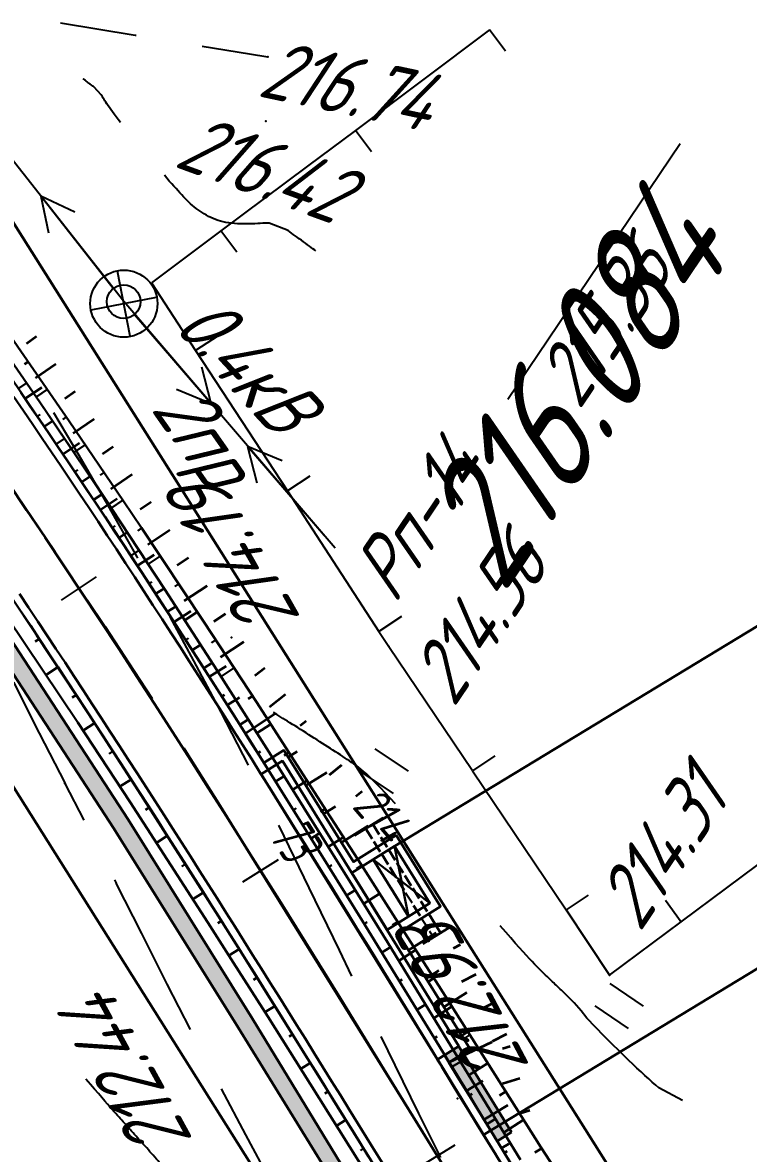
# Model space of a CAD drawing. Header units: millimetres. Extents: x -698 to 8131, y -704 to 4503.
# Drawn here: x 5339.8 to 5383.1, y 3509.4 to 3576.8 of the extents above; entities that cross this region are included whole.
import ezdxf

# ---------------------------------------------------------------- set-up
doc = ezdxf.new("R2010")
doc.units = ezdxf.units.MM
for name, pattern in [('ACAD_ISO02W100', [15, 12, -3]), ('CONTI', [0]), ('DASHED', [0.75, 0.5, -0.25])]:
    doc.linetypes.add(name, pattern=pattern)
for name, color, linetype, lineweight in [('10', 1, 'Continuous', 35), ('КОПИЯ_ОСЬ_13_ОТКОСЫ', 7, 'Continuous', 30), ('КОПИЯ_ОСЬ_ГРАНИЦЫ_ПОЛОС', 7, 'Continuous', 30), ('Остановки', 1, 'Continuous', 30), ('ОСЬ_ВЕРХ_ПОКРЫТИЯ_ГРАНИЦЫ_ПОЛОС', 7, 'Continuous', 30), ('ОСЬ_ВЕРХ_ПОКРЫТИЯ_ОСЬ', 1, 'Continuous', 30), ('Ось_примыкания', 1, 'Continuous', 35), ('Привязка', 250, 'Continuous', 35), ('Тротуар', 40, 'Continuous', 35), ('Трубы мет.', 7, 'ACAD_ISO02W100', 30)]:
    doc.layers.add(name, color=color, linetype=linetype, lineweight=lineweight)
for name, color, linetype in [('GOR_BDEFAULT', 212, 'CONTI'), ('NAD_MDEFAULT', 7, 'CONTI'), ('PI_OTDEFAULT', 172, 'CONTI'), ('PI_TTDEFAULT', 5, 'CONTI'), ('SIT_LDEFAULT', 7, 'CONTI'), ('USLZNDEFAULT', 7, 'CONTI'), ('ZAPSKDEFAULT', 7, 'CONTI'), ('ОСЬ_ВЕРХ_ПОКРЫТИЯ_ОТКОСЫ', 7, 'Continuous'), ('ОСЬ_ВЕРХ_ПОКРЫТИЯ_ПИКЕТЫ', 1, 'Continuous'), ('разметка', 7, 'Continuous')]:
    doc.layers.add(name, color=color, linetype=linetype)
doc.styles.add('eskd', font='isocpeui.ttf', dxfattribs={"width": 1.2})
doc.styles.add('SHRFT', font='isocpeui.ttf', dxfattribs={"width": 3.5})
doc.styles.get("Standard").update_dxf_attribs({"font": 'isocpeui.ttf'})

# ---------------------------------------------------------------- blocks, each defined once
blk = doc.blocks.new('BL_2011')
at = {"color": 0}
for p, q in [((0, 0), (0, 2.4)), ((1.6, 0), (1.6, 2.4))]:
    blk.add_line(p, q, dxfattribs=at)
blk = doc.blocks.new('BL_7')
at = {"color": 0}
for p, q in [((-1.4, 1.4), (1.4, -1.4)), ((-1.4, -1.4), (1.4, 1.4))]:
    blk.add_line(p, q, dxfattribs=at)
blk.add_circle((0, 0), 2, dxfattribs=at)
blk = doc.blocks.new('BL_20')
at = {"color": 0}
blk.add_circle((0, 0), 1, dxfattribs=at)
blk = doc.blocks.new('*U49')
at = {"layer": 'КОПИЯ_ОСЬ_13_ОТКОСЫ'}
for points in [[(953.55, 970.495), (955.919, 967.504), (957.697, 965.214), (959.457, 962.91), (961.196, 960.594), (962.918, 958.266), (964.621, 955.928), (966.307, 953.578), (969.658, 948.87), (972.949, 944.127), (976.184, 939.353), (977.251, 937.756), (980.975, 932.165), (984.126, 927.353), (988.274, 920.914), (988.788, 920.107), (990.343, 917.695), (992.407, 914.477), (994.974, 910.451), (999.572, 903.201), (1001.06, 900.828), (1010.441, 886.405)], [(953.5, 969.281), (955.298, 967.013), (957.077, 964.73), (958.836, 962.435), (960.576, 960.126), (962.297, 957.806), (964.001, 955.474), (967.359, 950.78), (969.287, 948.024), (971.197, 945.255), (974.424, 940.485), (976.547, 937.29), (978.649, 934.082), (981.766, 929.253), (985.355, 923.596), (989.909, 916.298), (991.915, 913.048), (994.412, 908.982), (998.875, 901.677), (999.847, 900.083)], [(970.5, 947.657), (970.286, 947.508)], [(971.64, 946.014), (970.987, 945.561)], [(972.78, 944.37), (972.562, 944.219)], [(973.905, 942.716), (973.226, 942.256)], [(975.027, 941.061), (974.8, 940.908)], [(976.149, 939.405), (975.457, 938.936)], [(977.26, 937.743), (977.028, 937.588)], [(978.368, 936.078), (977.656, 935.603)], [(979.477, 934.413), (979.24, 934.255)], [(980.586, 932.749), (979.833, 932.247)], [(981.686, 931.078), (981.434, 930.913)], [(982.782, 929.405), (981.996, 928.891)], [(983.878, 927.732), (983.616, 927.561)], [(984.964, 926.053), (984.135, 925.519)], [(986.047, 924.371), (985.77, 924.193)], [(987.129, 922.69), (986.267, 922.134)], [(988.212, 921.008), (987.925, 920.823)], [(989.292, 919.325), (988.385, 918.74)], [(990.376, 917.644), (990.073, 917.45)], [(991.455, 915.96), (990.496, 915.345)], [(992.534, 914.276), (992.214, 914.072)], [(993.61, 912.59), (992.594, 911.942)], [(994.685, 910.904), (994.346, 910.688)], [(995.757, 909.215), (994.685, 908.535)], [(996.829, 907.526), (996.471, 907.3)], [(997.9, 905.838), (996.77, 905.121)], [(998.971, 904.148), (998.594, 903.91)], [(1000.038, 902.457), (998.852, 901.713)], [(1001.102, 900.764), (1000.711, 900.509)]]:
    blk.add_lwpolyline(points, dxfattribs=at)

msp = doc.modelspace()

# ---------------------------------------------------------------- hatches: boundary and pattern name
at = {"layer": 'Тротуар', "lineweight": 30, "ltscale": 7}
for points in [[(5466.603, 3369.435), (5464.199, 3371.972), (5457.004, 3375.472), (5449.971, 3379.116), (5446.483, 3381.111), (5443.161, 3383.224), (5436.715, 3388.142), (5431.069, 3393.814), (5426.047, 3400.024), (5421.509, 3406.475), (5419.224, 3409.907), (5412.944, 3420.132), (5406.733, 3430.399), (5401.563, 3438.959), (5392.412, 3454.459), (5384.128, 3468.142), (5376.812, 3480.084), (5372.692, 3483.698), (5367.045, 3489.864), (5364.428, 3494.124), (5362.55, 3498.787), (5362.162, 3499.75), (5361.296, 3501.956), (5360.243, 3505.535), (5359.9, 3506.511), (5359.557, 3507.488), (5353.516, 3517.408), (5346.095, 3529.283), (5337.358, 3542.681), (5330.6, 3552.598), (5323.514, 3562.282), (5314.689, 3573.385), (5305.757, 3583.754), (5294.788, 3595.515), (5284.15, 3605.971), (5274.517, 3614.798), (5262.518, 3625.475), (5250.256, 3635.753), (5228.636, 3653.545), (5213.48, 3666.213), (5198.554, 3679.53), (5195.155, 3682.072), (5188.614, 3686.677), (5181.729, 3690.741), (5174.553, 3693.981), (5166.765, 3696.048), (5158.672, 3697.097), (5150.771, 3696.701), (5142.932, 3694.886), (5135.763, 3691.799), (5128.894, 3687.534), (5119.677, 3680.123), (5110.519, 3672.03), (5107.649, 3669.246), (5096.334, 3657.934), (5094.629, 3656.228), (5093.906, 3655.537), (5087.832, 3649.465), (5076.605, 3638.065), (5063.964, 3625.252), (5056.914, 3618.158), (5049.806, 3611.124), (5042.672, 3604.117), (5034.104, 3595.716), (5025.464, 3587.246), (5012.287, 3575.126), (5004.83, 3568.464), (5000.376, 3564.545), (4992.568, 3558.187), (4986.365, 3553.136), (4976.969, 3545.672), (4967.373, 3538.466), (4960.946, 3533.701), (4956.142, 3530.257), (4951.275, 3526.828), (4944.558, 3522.239), (4941.878, 3520.46), (4934.85, 3515.752), (4934.02, 3515.196), (4921.2, 3506.598), (4903.6, 3496.548), (4897.663, 3493.449), (4891.601, 3490.598), (4873.244, 3481.853), (4861.137, 3475.777), (4851.022, 3470.054), (4850.316, 3469.617), (4844.045, 3464.752), (4838.09, 3459.351), (4832.466, 3453.61), (4827.236, 3447.37), (4822.539, 3440.513), (4818.897, 3433.927), (4815.516, 3426.46), (4812.441, 3418.669), (4810.035, 3411.157), (4807.175, 3399.956), (4804.768, 3388.201), (4802.678, 3365.271), (4803.818, 3364.88), (4805.75, 3388.011), (4808.15, 3399.731), (4811.12, 3411.298), (4813.568, 3418.846), (4816.506, 3426.225), (4819.778, 3433.453), (4823.587, 3440.306), (4828.121, 3446.878), (4833.208, 3452.938), (4838.771, 3458.618), (4844.644, 3463.95), (4850.888, 3468.795), (4851.611, 3469.243), (4861.609, 3474.895), (4873.593, 3481.023), (4892.028, 3489.675), (4898.14, 3492.525), (4904.066, 3495.663), (4921.662, 3505.714), (4942.435, 3519.629), (4945.115, 3521.408), (4951.736, 3525.929), (4956.645, 3529.404), (4961.502, 3532.939), (4967.97, 3537.663), (4977.55, 3544.92), (4986.99, 3552.356), (4993.2, 3557.412), (5001.022, 3563.781), (5005.493, 3567.716), (5012.958, 3574.386), (5026.153, 3586.52), (5034.804, 3595.002), (5043.373, 3603.403), (5050.509, 3610.412), (5057.621, 3617.45), (5064.674, 3624.548), (5077.317, 3637.363), (5088.541, 3648.76), (5097.04, 3657.226), (5108.35, 3668.534), (5111.199, 3671.296), (5120.322, 3679.358), (5129.473, 3686.717), (5136.227, 3690.91), (5143.245, 3693.932), (5150.91, 3695.707), (5158.632, 3696.093), (5166.571, 3695.065), (5174.217, 3693.035), (5181.268, 3689.852), (5188.077, 3685.832), (5194.568, 3681.262), (5197.92, 3678.755), (5212.826, 3665.456), (5227.997, 3652.776), (5249.617, 3634.984), (5261.864, 3624.719), (5273.849, 3614.053), (5283.425, 3605.248), (5294.038, 3594.853), (5304.928, 3583.185), (5313.919, 3572.747), (5322.719, 3561.675), (5329.783, 3552.021), (5336.525, 3542.127), (5345.254, 3528.742), (5352.666, 3516.881), (5358.55, 3507.337), (5360.408, 3501.541), (5363.532, 3493.673), (5366.243, 3489.259), (5371.993, 3482.98), (5375.959, 3479.544), (5383.271, 3467.625), (5391.554, 3453.946), (5400.706, 3438.447), (5405.884, 3429.885), (5412.109, 3419.623), (5418.381, 3409.369), (5420.615, 3406.013), (5425.242, 3399.43), (5430.324, 3393.146), (5436.048, 3387.394), (5442.486, 3382.471), (5445.966, 3380.254), (5449.492, 3378.238), (5456.555, 3374.578), (5463.598, 3371.152), (5466.015, 3368.602), (5468.306, 3367.584), (5468.712, 3368.498)], [(5365.808, 3515.756), (5364.96, 3515.227), (5368.101, 3510.114), (5368.953, 3510.637)]]:
    msp.add_hatch(color=256, dxfattribs=at).paths.add_polyline_path(points)

# ---------------------------------------------------------------- linework, layer by layer
at = {"layer": '10'}
for p, q in [((5376.033, 3506.574), (5328.473, 3581.954)), ((5314.083, 3571.094), (5360.563, 3497.444)), ((5314.083, 3571.094), (5360.563, 3497.444))]:
    msp.add_line(p, q, dxfattribs=at)
msp.add_lwpolyline([(5710.163, 3297.724), (5663.993, 3297.174), (5633.323, 3307.224), (5531.183, 3365.104), (5455.723, 3393.394), (5444.073, 3403.464), (5401.543, 3460.384), (5376.033, 3506.574), (5328.473, 3581.954), (5320.503, 3590.824), (5286.753, 3619.604), (5288.323, 3621.204), (5196.433, 3695.614)], dxfattribs=at)
at = {"layer": 'GOR_BDEFAULT', "color": 212, "flags": 128}
for points, elevation in [([(5345.639, 3570.84), (5345.509, 3571.02), (5345.389, 3571.18), (5345.269, 3571.33), (5345.169, 3571.47), (5345.069, 3571.61), (5344.989, 3571.73), (5344.909, 3571.84), (5344.839, 3571.95), (5344.779, 3572.05), (5344.719, 3572.14), (5344.669, 3572.22), (5344.619, 3572.29), (5344.579, 3572.36), (5344.539, 3572.42), (5344.499, 3572.48), (5344.069, 3572.95), (5344.029, 3572.98), (5343.989, 3573.01), (5343.949, 3573.04), (5343.899, 3573.08), (5343.849, 3573.12), (5343.799, 3573.15), (5343.759, 3573.19), (5343.709, 3573.23), (5343.659, 3573.27), (5343.609, 3573.3), (5343.569, 3573.34), (5343.529, 3573.37), (5343.489, 3573.4), (5343.449, 3573.43), (5343.419, 3573.45)], 216), ([(5357.299, 3563.18), (5357.219, 3563.24), (5357.119, 3563.31), (5357.019, 3563.38), (5356.909, 3563.46), (5356.799, 3563.55), (5356.679, 3563.64), (5356.549, 3563.72), (5356.429, 3563.82), (5356.309, 3563.91), (5356.189, 3564), (5356.069, 3564.09), (5355.949, 3564.17), (5355.839, 3564.25), (5355.739, 3564.33), (5355.639, 3564.4), (5354.519, 3564.84), (5354.399, 3564.84), (5354.269, 3564.84), (5354.129, 3564.83), (5353.979, 3564.82), (5353.829, 3564.81), (5353.659, 3564.8), (5353.499, 3564.8), (5353.319, 3564.79), (5353.149, 3564.79), (5352.969, 3564.79), (5352.799, 3564.79), (5352.619, 3564.8), (5352.439, 3564.81), (5352.269, 3564.83), (5352.099, 3564.85), (5351.929, 3564.88), (5351.769, 3564.91), (5351.619, 3564.95), (5351.469, 3565), (5351.319, 3565.05), (5351.179, 3565.11), (5351.039, 3565.18), (5350.899, 3565.24), (5350.769, 3565.31), (5350.639, 3565.39), (5350.519, 3565.47), (5350.389, 3565.55), (5350.279, 3565.63), (5350.159, 3565.72), (5350.049, 3565.81), (5349.939, 3565.9), (5349.829, 3565.99), (5349.729, 3566.09), (5349.619, 3566.19), (5349.519, 3566.29), (5349.409, 3566.4), (5349.299, 3566.52), (5349.189, 3566.64), (5349.079, 3566.76), (5348.959, 3566.9), (5348.829, 3567.04), (5348.699, 3567.19), (5348.559, 3567.35), (5348.419, 3567.52), (5348.269, 3567.7)], 216), ([(5362.049, 3530.21), (5361.719, 3530.56), (5361.429, 3530.88), (5361.159, 3531.16), (5360.919, 3531.41), (5360.699, 3531.63), (5360.499, 3531.83), (5360.309, 3532), (5360.139, 3532.15), (5359.979, 3532.28), (5359.839, 3532.4), (5359.699, 3532.5), (5359.559, 3532.6), (5359.429, 3532.69), (5359.299, 3532.78), (5359.169, 3532.86), (5359.039, 3532.95), (5358.899, 3533.04), (5358.759, 3533.13), (5358.609, 3533.23), (5358.459, 3533.32), (5358.309, 3533.42), (5358.159, 3533.52), (5358.009, 3533.62), (5357.849, 3533.72), (5357.689, 3533.82), (5357.529, 3533.92), (5357.369, 3534.03), (5357.199, 3534.13), (5357.039, 3534.24), (5356.879, 3534.34), (5356.709, 3534.45), (5356.549, 3534.55), (5356.379, 3534.65), (5356.219, 3534.76), (5356.059, 3534.86), (5355.899, 3534.95), (5355.749, 3535.05), (5355.599, 3535.14), (5355.459, 3535.23), (5355.329, 3535.31), (5355.199, 3535.39), (5355.079, 3535.47), (5354.969, 3535.54), (5354.869, 3535.6), (5354.779, 3535.66)], 214), ([(5379.149, 3512.53), (5377.749, 3513.29), (5377.559, 3513.45), (5377.349, 3513.63), (5377.139, 3513.82), (5376.909, 3514.03), (5376.679, 3514.24), (5376.439, 3514.46), (5376.199, 3514.69), (5375.959, 3514.92), (5375.719, 3515.15), (5375.489, 3515.37), (5375.269, 3515.59), (5375.049, 3515.8), (5374.849, 3516), (5374.659, 3516.19), (5374.489, 3516.36), (5373.459, 3517.44), (5373.119, 3517.87), (5372.699, 3518.35), (5372.049, 3518.99), (5371.989, 3519.04), (5371.929, 3519.1), (5371.869, 3519.16), (5371.809, 3519.22), (5371.749, 3519.28), (5371.679, 3519.34), (5371.619, 3519.4), (5371.549, 3519.47), (5371.479, 3519.54), (5371.399, 3519.61), (5371.319, 3519.69), (5371.239, 3519.76), (5371.159, 3519.84), (5371.079, 3519.92), (5370.989, 3520.01), (5370.899, 3520.09), (5370.799, 3520.19), (5370.699, 3520.29), (5370.589, 3520.4), (5370.469, 3520.52), (5370.339, 3520.66), (5370.189, 3520.81), (5370.029, 3520.98), (5369.849, 3521.18), (5369.649, 3521.4), (5369.429, 3521.64), (5369.179, 3521.92), (5368.919, 3522.22), (5368.619, 3522.56), (5368.289, 3522.94)], 214), ([(5361.509, 3489.46), (5361.469, 3489.5), (5361.429, 3489.55), (5361.379, 3489.6), (5361.329, 3489.65), (5361.279, 3489.72), (5361.219, 3489.78), (5361.159, 3489.86), (5361.089, 3489.94), (5361.019, 3490.02), (5360.939, 3490.11), (5360.859, 3490.21), (5360.779, 3490.31), (5360.689, 3490.42), (5360.599, 3490.53), (5360.499, 3490.65), (5360.399, 3490.78), (5360.299, 3490.91), (5360.189, 3491.05), (5360.079, 3491.19), (5359.969, 3491.34), (5359.849, 3491.49), (5359.739, 3491.64), (5359.619, 3491.8), (5359.499, 3491.96), (5359.379, 3492.12), (5359.249, 3492.28), (5359.129, 3492.44), (5359.009, 3492.61), (5358.889, 3492.77), (5358.759, 3492.94), (5358.639, 3493.1), (5358.519, 3493.26), (5358.399, 3493.43), (5358.289, 3493.59), (5358.169, 3493.75), (5358.049, 3493.91), (5357.939, 3494.08), (5357.819, 3494.24), (5357.699, 3494.41), (5357.589, 3494.57), (5357.469, 3494.74), (5357.359, 3494.91), (5357.249, 3495.08), (5357.129, 3495.25), (5357.019, 3495.42), (5356.899, 3495.6), (5356.789, 3495.77), (5356.679, 3495.95), (5356.559, 3496.13), (5356.449, 3496.32), (5356.329, 3496.5), (5356.219, 3496.69), (5356.099, 3496.87), (5355.979, 3497.06), (5355.869, 3497.25), (5355.749, 3497.44), (5355.629, 3497.63), (5355.509, 3497.83), (5355.389, 3498.02), (5355.259, 3498.21), (5355.139, 3498.41), (5355.019, 3498.6), (5354.889, 3498.79), (5354.769, 3498.99), (5354.639, 3499.18), (5354.509, 3499.38), (5354.379, 3499.57), (5354.259, 3499.76), (5354.129, 3499.96), (5353.999, 3500.15), (5353.869, 3500.34), (5353.749, 3500.53), (5353.619, 3500.72), (5353.489, 3500.91), (5353.369, 3501.09), (5353.249, 3501.28), (5353.119, 3501.46), (5352.999, 3501.65), (5352.879, 3501.83), (5352.759, 3502.01), (5352.639, 3502.18), (5352.519, 3502.36), (5352.409, 3502.54), (5352.289, 3502.71), (5352.169, 3502.88), (5352.059, 3503.05), (5351.939, 3503.22), (5351.829, 3503.39), (5351.719, 3503.56), (5351.609, 3503.73), (5351.499, 3503.89), (5351.389, 3504.05), (5351.279, 3504.22), (5351.169, 3504.38), (5351.059, 3504.54), (5350.959, 3504.69), (5350.849, 3504.85), (5350.749, 3505.01), (5350.639, 3505.16), (5350.539, 3505.31), (5350.439, 3505.47), (5350.329, 3505.62), (5350.229, 3505.77), (5350.129, 3505.91), (5350.029, 3506.06), (5349.929, 3506.21), (5349.829, 3506.35), (5349.729, 3506.49), (5349.639, 3506.64), (5349.539, 3506.78), (5349.439, 3506.92), (5349.339, 3507.05), (5349.249, 3507.19), (5349.149, 3507.32), (5349.049, 3507.46), (5348.959, 3507.59), (5348.859, 3507.72), (5348.759, 3507.85), (5348.669, 3507.97), (5348.569, 3508.1), (5348.469, 3508.22), (5348.369, 3508.35), (5348.279, 3508.47), (5348.179, 3508.58), (5348.079, 3508.7), (5347.979, 3508.82), (5347.889, 3508.93), (5347.789, 3509.04), (5347.689, 3509.16), (5347.589, 3509.27), (5347.499, 3509.38), (5347.399, 3509.48), (5347.309, 3509.59), (5347.209, 3509.7), (5347.119, 3509.8), (5347.029, 3509.91), (5346.939, 3510.01), (5346.839, 3510.11), (5346.749, 3510.21), (5346.659, 3510.31), (5346.579, 3510.41), (5346.489, 3510.51), (5346.399, 3510.61), (5346.309, 3510.7), (5346.229, 3510.8), (5346.139, 3510.89), (5346.059, 3510.99), (5345.979, 3511.08), (5345.889, 3511.17), (5345.809, 3511.26), (5345.729, 3511.35), (5345.649, 3511.44), (5345.559, 3511.54), (5345.469, 3511.64), (5345.369, 3511.75), (5345.259, 3511.87), (5345.149, 3512), (5345.019, 3512.15), (5344.869, 3512.32), (5344.709, 3512.5), (5344.529, 3512.71), (5344.329, 3512.94), (5344.099, 3513.2), (5343.859, 3513.49), (5343.579, 3513.8)], 212)]:
    msp.add_lwpolyline(points, dxfattribs=dict(at, elevation=elevation))
at = {"layer": 'NAD_MDEFAULT', "color": 0}
msp.add_line((5368.733, 3554.354), (5379.008, 3569.588), dxfattribs=at)
at = {"layer": 'PI_TTDEFAULT', "color": 5}
for p in [(5354.429, 3574.75, 216.744), (5354.309, 3570.91, 216.415), (5352.259, 3540.13, 214.194), (5361.649, 3539.6, 214.558), (5342.339, 3531.44, 213.602), (5374.809, 3520.01, 214.312), (5365.729, 3512.65, 212.929)]:
    msp.add_point(p, dxfattribs=at)
at = {"layer": 'SIT_LDEFAULT', "color": 7}
for p, q in [((5345.839, 3560.16), (5319.949, 3593.12)), ((5342.069, 3576.79), (5346.529, 3576.05)), ((5346.529, 3576.05), (5346.579, 3576.04)), ((5367.649, 3576.37), (5359.649, 3570.37)), ((5368.609, 3575.09), (5367.649, 3576.37)), ((5350.519, 3575.4), (5353.339, 3574.93)), ((5353.339, 3574.93), (5354.429, 3574.75)), ((5359.649, 3570.37), (5356.799, 3568.24)), ((5360.609, 3569.09), (5359.649, 3570.37)), ((5356.799, 3568.24), (5351.629, 3564.39)), ((5345.219, 3560.95), (5340.899, 3566.45)), ((5340.899, 3566.45), (5341.349, 3564.26)), ((5342.919, 3565.5), (5340.899, 3566.45)), ((5351.629, 3564.39), (5347.489, 3561.29)), ((5352.589, 3563.1), (5351.629, 3564.39)), ((5347.489, 3561.29), (5350.129, 3557.25)), ((5358.439, 3545.46), (5345.839, 3560.16)), ((5346.489, 3559.4), (5351.049, 3554.09)), ((5351.469, 3558.12), (5350.129, 3557.25)), ((5350.129, 3557.25), (5355.599, 3548.88)), ((5351.049, 3554.09), (5350.499, 3556.26)), ((5348.989, 3554.95), (5351.049, 3554.09)), ((5343.189, 3550.99), (5341.679, 3553.52)), ((5357.789, 3546.22), (5353.229, 3551.53)), ((5353.229, 3551.53), (5353.779, 3549.36)), ((5355.289, 3550.67), (5353.229, 3551.53)), ((5344.919, 3548.01), (5343.189, 3550.99)), ((5356.939, 3549.75), (5355.599, 3548.88)), ((5355.599, 3548.88), (5361.059, 3540.5)), ((5346.639, 3544.95), (5344.919, 3548.01)), ((5346.689, 3544.87), (5346.639, 3544.95)), ((5350.029, 3538.75), (5348.619, 3541.36)), ((5362.399, 3541.38), (5361.059, 3540.5)), ((5361.059, 3540.5), (5361.649, 3539.6)), ((5361.649, 3539.6), (5366.629, 3532.2)), ((5351.659, 3535.68), (5350.029, 3538.75)), ((5339.269, 3537.47), (5340.809, 3534.43)), ((5353.289, 3532.52), (5351.659, 3535.68)), ((5340.809, 3534.43), (5342.349, 3531.44)), ((5367.959, 3533.08), (5366.629, 3532.19)), ((5366.629, 3532.19), (5372.209, 3523.89)), ((5342.339, 3531.44), (5343.469, 3529.25)), ((5355.099, 3528.91), (5355.079, 3528.94)), ((5356.899, 3525.21), (5355.099, 3528.91)), ((5379.079, 3523.18), (5384.519, 3527.24)), ((5345.289, 3525.69), (5345.389, 3525.49)), ((5345.379, 3525.49), (5346.899, 3522.48)), ((5358.699, 3521.5), (5356.899, 3525.21)), ((5373.529, 3524.78), (5372.209, 3523.89)), ((5372.209, 3523.89), (5374.809, 3520.01)), ((5378.129, 3524.47), (5379.079, 3523.18)), ((5374.809, 3520), (5379.079, 3523.18)), ((5346.899, 3522.48), (5348.419, 3519.47)), ((5359.449, 3519.95), (5358.699, 3521.5)), ((5348.419, 3519.47), (5349.799, 3516.77)), ((5362.019, 3514.63), (5361.189, 3516.35)), ((5363.439, 3511.76), (5362.019, 3514.63)), ((5351.649, 3513.22), (5353.099, 3510.48)), ((5364.739, 3509.14), (5363.439, 3511.76)), ((5353.099, 3510.48), (5354.719, 3507.48))]:
    msp.add_line(p, q, dxfattribs=at)
at = {"layer": 'КОПИЯ_ОСЬ_13_ОТКОСЫ'}
for points in [[(5311.687, 3579.223), (5313.971, 3576.515), (5315.688, 3574.44), (5317.387, 3572.35), (5319.151, 3570.142), (5320.897, 3567.92), (5322.626, 3565.682), (5324.338, 3563.431), (5326.034, 3561.165), (5327.714, 3558.887), (5331.03, 3554.293), (5334.291, 3549.654), (5337.503, 3544.975), (5340.669, 3540.26), (5343.797, 3535.513), (5346.89, 3530.739), (5351.478, 3523.534), (5352.997, 3521.123), (5355.015, 3517.902), (5357.529, 3513.868), (5362.033, 3506.606)], [(5310.893, 3578.549), (5313.146, 3575.831), (5315.932, 3572.386), (5317.71, 3570.202), (5319.469, 3568.003), (5321.212, 3565.787), (5322.938, 3563.557), (5324.649, 3561.312), (5326.343, 3559.055), (5329.136, 3555.262), (5332.437, 3550.668), (5335.687, 3546.03), (5338.892, 3541.353), (5341.006, 3538.214), (5343.104, 3535.064), (5346.223, 3530.314), (5350.853, 3523.142), (5352.385, 3520.742), (5354.422, 3517.534), (5356.96, 3513.517), (5361.011, 3507.073)], [(5322.107, 3578.529), (5323.892, 3576.29), (5325.658, 3574.037), (5327.42, 3571.75), (5329.164, 3569.449), (5330.888, 3567.137), (5332.596, 3564.812), (5335.959, 3560.13), (5337.891, 3557.382), (5339.804, 3554.62), (5343.037, 3549.86), (5345.163, 3546.671), (5347.269, 3543.469), (5350.39, 3538.647), (5353.472, 3533.806), (5358.037, 3526.518), (5360.048, 3523.27), (5362.049, 3520.02), (5365.038, 3515.141), (5368.98, 3508.683)], [(5323.144, 3578.195), (5324.943, 3575.927), (5326.721, 3573.644), (5328.48, 3571.349), (5330.22, 3569.04), (5331.941, 3566.721), (5333.646, 3564.388), (5337.003, 3559.694), (5338.931, 3556.938), (5340.84, 3554.169), (5344.069, 3549.399), (5346.191, 3546.204), (5348.294, 3542.996), (5351.41, 3538.167), (5354.999, 3532.511), (5359.553, 3525.212), (5361.559, 3521.962), (5364.056, 3517.896), (5368.519, 3510.591), (5369.491, 3508.997)], [(5339.562, 3554.972), (5340.056, 3555.312)], [(5340.688, 3553.319), (5340.853, 3553.431)], [(5341.812, 3551.665), (5342.308, 3552.001)], [(5342.935, 3550.01), (5343.101, 3550.122)], [(5344.048, 3548.349), (5344.548, 3548.681)], [(5345.155, 3546.683), (5345.322, 3546.793)], [(5346.256, 3545.013), (5346.758, 3545.343)], [(5347.352, 3543.34), (5347.52, 3543.449)], [(5348.439, 3541.661), (5348.944, 3541.988)], [(5340.81, 3540.046), (5340.569, 3539.888)], [(5349.526, 3539.982), (5349.694, 3540.091)], [(5341.91, 3538.376), (5341.208, 3537.914)], [(5350.61, 3538.301), (5351.116, 3538.624)], [(5343.01, 3536.706), (5342.776, 3536.552)], [(5351.684, 3536.615), (5351.853, 3536.722)], [(5344.107, 3535.034), (5343.417, 3534.587)], [(5352.758, 3534.928), (5353.262, 3535.248)], [(5345.194, 3533.355), (5344.964, 3533.206)], [(5353.829, 3533.238), (5353.997, 3533.343)], [(5346.282, 3531.677), (5345.613, 3531.243)], [(5354.89, 3531.543), (5355.403, 3531.864)], [(5347.364, 3529.994), (5347.14, 3529.852)], [(5355.952, 3529.848), (5356.123, 3529.955)], [(5348.438, 3528.308), (5347.786, 3527.892)], [(5357.013, 3528.153), (5357.52, 3528.47)], [(5349.512, 3526.621), (5349.295, 3526.482)], [(5358.074, 3526.457), (5358.244, 3526.562)], [(5350.587, 3524.934), (5349.956, 3524.532)], [(5359.127, 3524.757), (5359.638, 3525.073)], [(5351.66, 3523.246), (5351.449, 3523.113)], [(5360.179, 3523.056), (5360.35, 3523.161)], [(5352.726, 3521.554), (5352.113, 3521.168)], [(5361.228, 3521.353), (5361.739, 3521.668)], [(5353.789, 3519.859), (5353.584, 3519.731)], [(5362.276, 3519.65), (5362.446, 3519.754)], [(5354.851, 3518.165), (5354.257, 3517.793)], [(5363.32, 3517.944), (5363.833, 3518.258)], [(5355.909, 3516.468), (5355.711, 3516.344)], [(5364.365, 3516.239), (5364.536, 3516.343)], [(5356.967, 3514.77), (5356.394, 3514.413)], [(5365.409, 3514.533), (5365.92, 3514.845)], [(5358.023, 3513.072), (5357.832, 3512.953)], [(5366.451, 3512.826), (5366.622, 3512.93)], [(5359.077, 3511.372), (5358.524, 3511.029)], [(5367.493, 3511.119), (5368.006, 3511.431)], [(5360.131, 3509.673), (5359.947, 3509.558)], [(5368.535, 3509.411), (5368.706, 3509.516)]]:
    msp.add_lwpolyline(points, dxfattribs=at)
at = {"layer": 'КОПИЯ_ОСЬ_ГРАНИЦЫ_ПОЛОС'}
for points in [[(5368.039, 3509.266), (5367.524, 3510.11), (5367.009, 3510.955), (5366.493, 3511.799), (5365.978, 3512.644), (5365.462, 3513.489), (5364.946, 3514.333), (5364.43, 3515.178), (5363.913, 3516.022), (5363.396, 3516.867), (5362.879, 3517.711), (5362.362, 3518.555), (5361.843, 3519.399), (5361.325, 3520.243), (5360.806, 3521.087), (5360.286, 3521.931), (5359.766, 3522.774), (5359.246, 3523.617), (5358.724, 3524.46), (5358.203, 3525.303), (5357.68, 3526.145), (5357.157, 3526.987), (5356.633, 3527.829), (5356.108, 3528.67), (5355.582, 3529.511), (5355.056, 3530.352), (5354.529, 3531.192), (5354.001, 3532.032), (5353.471, 3532.872), (5352.941, 3533.711), (5352.411, 3534.549), (5351.879, 3535.387), (5351.346, 3536.224), (5350.811, 3537.061), (5350.276, 3537.898), (5349.74, 3538.733), (5349.203, 3539.569), (5348.664, 3540.403), (5348.124, 3541.237), (5347.583, 3542.07), (5347.041, 3542.903), (5346.497, 3543.735), (5345.952, 3544.566), (5345.406, 3545.396), (5344.858, 3546.226), (5344.309, 3547.054), (5343.758, 3547.882), (5343.206, 3548.71), (5342.652, 3549.536), (5342.097, 3550.361), (5341.541, 3551.186), (5340.982, 3552.009), (5340.422, 3552.832), (5339.861, 3553.653), (5339.298, 3554.474)], [(5354.189, 3532.67), (5355.386, 3533.417), (5359.535, 3526.76), (5362.081, 3528.347), (5364.726, 3524.104), (5362.18, 3522.517), (5366.494, 3515.595), (5365.221, 3514.798), (5365.22, 3514.798), (5365.745, 3513.946), (5366.269, 3513.094), (5366.793, 3512.243), (5367.316, 3511.391), (5367.839, 3510.539), (5368.363, 3509.688), (5368.886, 3508.836)], [(5364.533, 3514.961), (5364.795, 3514.536), (5365.319, 3513.684), (5365.843, 3512.832), (5366.367, 3511.981), (5366.89, 3511.129), (5367.414, 3510.278), (5367.937, 3509.426), (5368.46, 3508.575)], [(5365.241, 3514.81), (5365.373, 3514.594), (5365.889, 3513.749), (5366.404, 3512.905), (5366.92, 3512.06), (5367.435, 3511.215), (5367.951, 3510.371), (5368.466, 3509.526), (5368.98, 3508.682)]]:
    msp.add_lwpolyline(points, dxfattribs=at)
at = {"layer": 'Остановки', "color": 1, "linetype": 'Continuous'}
msp.add_lwpolyline([(5354.032, 3531.983), (5354.032, 3531.983), (5364.554, 3514.975), (5364.554, 3514.975), (5365.827, 3515.768), (5355.304, 3532.776)], close=True, dxfattribs=at)
at = {"layer": 'Остановки', "lineweight": 30, "ltscale": 7}
for points in [[(5361.762, 3525.202), (5362.82, 3523.505), (5364.093, 3524.298), (5361.977, 3527.693), (5360.704, 3526.9), (5362.82, 3523.505)], [(5362.82, 3523.505), (5361.977, 3527.693)], [(5360.489, 3524.409), (5361.547, 3522.711), (5362.82, 3523.505), (5360.704, 3526.899), (5359.431, 3526.106), (5361.547, 3522.711)], [(5364.093, 3524.298), (5360.704, 3526.899)]]:
    msp.add_lwpolyline(points, dxfattribs=at)
at = {"layer": 'ОСЬ_ВЕРХ_ПОКРЫТИЯ_ГРАНИЦЫ_ПОЛОС', "linetype": 'Continuous'}
for points in [[(5361.36, 3508.643), (5360.839, 3509.483), (5360.318, 3510.324), (5359.797, 3511.163), (5359.276, 3512.003), (5358.755, 3512.843), (5358.234, 3513.682), (5357.712, 3514.521), (5357.19, 3515.359), (5356.668, 3516.198), (5356.146, 3517.036), (5355.623, 3517.873), (5355.099, 3518.71), (5354.576, 3519.547), (5354.051, 3520.383), (5353.527, 3521.219), (5353.001, 3522.055), (5352.476, 3522.89), (5351.949, 3523.724), (5351.422, 3524.558), (5350.895, 3525.392), (5350.367, 3526.225), (5349.838, 3527.057), (5349.308, 3527.889), (5348.778, 3528.72), (5348.247, 3529.55), (5347.715, 3530.38), (5347.182, 3531.209), (5346.648, 3532.038), (5346.113, 3532.865), (5345.578, 3533.692), (5345.041, 3534.519), (5344.504, 3535.344), (5343.965, 3536.169), (5343.426, 3536.993), (5342.885, 3537.816), (5342.344, 3538.638), (5341.801, 3539.459), (5341.257, 3540.279), (5340.712, 3541.099), (5340.165, 3541.917), (5339.618, 3542.735)], [(5339.75, 3541.639), (5340.296, 3540.821), (5340.84, 3540.003), (5341.384, 3539.183), (5341.926, 3538.362), (5342.468, 3537.541), (5343.008, 3536.718), (5343.547, 3535.895), (5344.085, 3535.071), (5344.622, 3534.246), (5345.158, 3533.42), (5345.694, 3532.594), (5346.228, 3531.767), (5346.761, 3530.939), (5347.294, 3530.11), (5347.825, 3529.281), (5348.356, 3528.451), (5348.887, 3527.62), (5349.416, 3526.788), (5349.945, 3525.957), (5350.473, 3525.124), (5351, 3524.291), (5351.527, 3523.457), (5352.053, 3522.623), (5352.578, 3521.788), (5353.103, 3520.953), (5353.628, 3520.118), (5354.152, 3519.282), (5354.675, 3518.445), (5355.199, 3517.608), (5355.721, 3516.771), (5356.244, 3515.933), (5356.766, 3515.095), (5357.288, 3514.257), (5357.809, 3513.418), (5358.331, 3512.579), (5358.852, 3511.739), (5359.373, 3510.9), (5359.893, 3510.06), (5360.414, 3509.22)]]:
    msp.add_lwpolyline(points, dxfattribs=at)
at = {"layer": 'ОСЬ_ВЕРХ_ПОКРЫТИЯ_ОСЬ'}
msp.add_lwpolyline([(5338.944, 3549.371), (5340.054, 3547.734), (5341.159, 3546.093), (5342.258, 3544.449), (5343.352, 3542.801), (5344.441, 3541.15), (5345.525, 3539.495), (5346.604, 3537.837), (5347.679, 3536.177), (5348.75, 3534.513), (5349.816, 3532.848), (5350.879, 3531.179), (5351.938, 3529.509), (5353.521, 3526.999), (5355.098, 3524.486), (5356.668, 3521.969), (5358.755, 3518.608), (5361.354, 3514.401), (5366.017, 3506.819)], dxfattribs=at)
at = {"layer": 'ОСЬ_ВЕРХ_ПОКРЫТИЯ_ОТКОСЫ'}
msp.add_lwpolyline([(5322.107, 3578.529), (5323.892, 3576.29), (5325.658, 3574.037), (5327.42, 3571.75), (5329.164, 3569.449), (5330.888, 3567.137), (5332.596, 3564.812), (5335.959, 3560.13), (5337.891, 3557.382), (5339.804, 3554.62), (5343.037, 3549.86), (5345.163, 3546.671), (5347.269, 3543.469), (5350.39, 3538.647), (5350.879, 3537.878)], dxfattribs=at)
at = {"layer": 'ОСЬ_ВЕРХ_ПОКРЫТИЯ_ПИКЕТЫ'}
for p, q in [((5342.139, 3542.369), (5344.224, 3543.75)), ((5352.941, 3525.574), (5355.058, 3526.903)), ((5352.941, 3525.574), (5355.058, 3526.903)), ((5363.467, 3508.582), (5365.597, 3509.891))]:
    msp.add_line(p, q, dxfattribs=at)
at = {"layer": 'Ось_примыкания', "color": 0}
for p, q in [((5340.647, 3558.071), (5340.049, 3557.651)), ((5341.795, 3556.433), (5340.59, 3555.589)), ((5339.969, 3554.377), (5340.958, 3555.049)), ((5342.943, 3554.796), (5342.33, 3554.366)), ((5341.093, 3552.723), (5341.589, 3553.06)), ((5344.085, 3553.153), (5342.835, 3552.297)), ((5342.216, 3551.068), (5343.212, 3551.744)), ((5345.215, 3551.503), (5344.585, 3551.072)), ((5343.336, 3549.411), (5343.835, 3549.744)), ((5346.345, 3549.853), (5345.068, 3548.978)), ((5344.446, 3547.747), (5345.446, 3548.414)), ((5347.467, 3548.198), (5346.817, 3547.761)), ((5345.551, 3546.081), (5346.052, 3546.41)), ((5348.582, 3546.537), (5347.268, 3545.656)), ((5346.65, 3544.409), (5347.655, 3545.07)), ((5349.696, 3544.876), (5349.029, 3544.429)), ((5347.744, 3542.735), (5348.247, 3543.06)), ((5350.809, 3543.214), (5349.444, 3542.315)), ((5348.831, 3541.056), (5349.838, 3541.708)), ((5351.909, 3541.544), (5351.221, 3541.091)), ((5349.917, 3539.377), (5350.422, 3539.704)), ((5353.01, 3539.874), (5351.614, 3538.954)), ((5350.94, 3537.782), (5351.947, 3538.433)), ((5354.246, 3538.302), (5353.664, 3537.845)), ((5355.481, 3536.729), (5354.534, 3535.985)), ((5352.013, 3536.094), (5352.74, 3536.556)), ((5353.086, 3534.406), (5354.897, 3535.618)), ((5356.717, 3535.156), (5356.351, 3534.869)), ((5355.641, 3533.008), (5356.187, 3533.348)), ((5356.699, 3531.311), (5357.958, 3532.096)), ((5358.814, 3532.514), (5358.083, 3531.933)), ((5360.058, 3530.948), (5359.681, 3530.648)), ((5357.757, 3529.614), (5358.47, 3530.058)), ((5358.814, 3527.916), (5360.41, 3528.911)), ((5362.814, 3521.5), (5364.459, 3522.53)), ((5365.904, 3521.821), (5365.478, 3521.601)), ((5363.875, 3519.805), (5364.627, 3520.276)), ((5366.822, 3520.044), (5365.969, 3519.604)), ((5364.936, 3518.109), (5366.3, 3518.963)), ((5367.74, 3518.267), (5367.313, 3518.047)), ((5365.997, 3516.414), (5366.608, 3516.797)), ((5368.657, 3516.49), (5367.803, 3516.049)), ((5365.241, 3514.81), (5367.809, 3516.038)), ((5368.881, 3515.753), (5368.415, 3515.611)), ((5369.463, 3513.839), (5368.425, 3513.524)), ((5366.282, 3513.103), (5367.259, 3513.699)), ((5367.324, 3511.396), (5368.736, 3512.257)), ((5370.045, 3511.926), (5369.473, 3511.752)), ((5368.366, 3509.688), (5368.8, 3509.954))]:
    msp.add_line(p, q, dxfattribs=at)
at = {"layer": 'Ось_примыкания', "linetype": 'Continuous'}
for points in [[(5354.189, 3532.67), (5354.189, 3532.67), (5353.894, 3533.138), (5353.364, 3533.978), (5352.833, 3534.817), (5352.301, 3535.655), (5351.767, 3536.493), (5351.233, 3537.331), (5350.697, 3538.167), (5350.161, 3539.004), (5349.623, 3539.839), (5349.084, 3540.675), (5348.544, 3541.509), (5348.002, 3542.343), (5347.459, 3543.176), (5346.915, 3544.008), (5346.37, 3544.84), (5345.823, 3545.671), (5345.275, 3546.501), (5344.725, 3547.331), (5344.174, 3548.16), (5343.622, 3548.987), (5343.068, 3549.814), (5342.512, 3550.641), (5341.955, 3551.466), (5341.396, 3552.29), (5340.835, 3553.113), (5340.273, 3553.936), (5339.71, 3554.757)], [(5368.98, 3508.682), (5368.466, 3509.526), (5367.951, 3510.371), (5367.435, 3511.215), (5366.92, 3512.06), (5366.405, 3512.904), (5365.889, 3513.749), (5365.373, 3514.594), (5365.241, 3514.81)]]:
    msp.add_lwpolyline(points, dxfattribs=at)
at = {"layer": 'Привязка', "lineweight": 30, "ltscale": 7}
for points in [[(5361.921, 3527.658), (5402.937, 3552.541)], [(5367.28, 3510.494), (5408.296, 3535.377)]]:
    msp.add_lwpolyline(points, dxfattribs=at)
at = {"layer": 'разметка', "lineweight": 30, "ltscale": 7}
msp.add_lwpolyline([(5363.686, 3510.61), (5353.141, 3527.604)], dxfattribs=at)
at = {"layer": 'разметка', "linetype": 'DASHED', "lineweight": 30, "ltscale": 14}
msp.add_arc((4888.622, 3240.037), 546.326, 31.7602, 37.00395, dxfattribs=at)
at = {"layer": 'Тротуар', "linetype": 'Continuous'}
for points in [[(5250.256, 3635.753), (5262.517, 3625.476), (5274.517, 3614.798), (5284.15, 3605.971), (5294.756, 3595.549), (5305.672, 3583.852), (5314.689, 3573.385), (5323.514, 3562.282), (5330.6, 3552.598), (5337.357, 3542.682), (5346.097, 3529.28), (5353.516, 3517.408), (5359.557, 3507.488)], [(5249.617, 3634.984), (5261.864, 3624.719), (5273.849, 3614.053), (5283.425, 3605.248), (5294.038, 3594.853), (5304.928, 3583.185), (5313.919, 3572.747), (5322.719, 3561.675), (5329.783, 3552.021), (5336.525, 3542.127), (5345.254, 3528.742), (5352.666, 3516.881), (5358.55, 3507.337)]]:
    msp.add_lwpolyline(points, dxfattribs=at)
at = {"layer": 'Тротуар', "lineweight": 30, "ltscale": 7}
for points in [[(5368.101, 3510.114), (5364.96, 3515.227)], [(5368.953, 3510.637), (5365.812, 3515.751)], [(5368.101, 3510.114), (5368.953, 3510.637)]]:
    msp.add_lwpolyline(points, dxfattribs=at)
at = {"layer": 'Трубы мет.', "lineweight": 30}
for points in [[(5359.606, 3528.323), (5361.302, 3529.382)], [(5363.677, 3521.872), (5365.374, 3522.931)]]:
    msp.add_lwpolyline(points, dxfattribs=at)
at = {"layer": 'Трубы мет.', "lineweight": 30, "ltscale": 0.06}
for points in [[(5360.267, 3528.736), (5364.305, 3522.263)], [(5360.691, 3529.001), (5364.729, 3522.528)]]:
    msp.add_lwpolyline(points, dxfattribs=at)

# ---------------------------------------------------------------- block references
at = {"layer": 'USLZNDEFAULT', "color": 7, "rotation": 56}
for name, p in [('BL_7', (5345.849, 3560.04)), ('BL_20', (5345.839, 3560.16))]:
    msp.add_blockref(name, p, dxfattribs=at)
at = {"layer": 'ZAPSKDEFAULT', "color": 7, "rotation": 56}
for p in [(5361.929, 3530.83), (5375.929, 3516.83)]:
    msp.add_blockref('BL_2011', p, dxfattribs=at)
at = {"layer": 'КОПИЯ_ОСЬ_13_ОТКОСЫ'}
msp.add_blockref('*U49', (4369.644, 2608.914), dxfattribs=at)

# ---------------------------------------------------------------- texts
at = {"layer": 'GOR_BDEFAULT', "color": 212, "style": 'SHRFT', "width": 0.75}
msp.add_text('214', height=2.1263, rotation=310.64665, dxfattribs=at).set_placement((5359.4, 3530.03, 214))
at = {"layer": 'NAD_MDEFAULT', "color": 7, "style": 'eskd', "oblique": 10, "width": 0.8}
for s, height, rotation, p in [(' 216.084', 7, 56, (5366.456, 3539.668)), (' 215.36', 3.5, 56, (5371.997, 3552.153)), ('0.4кВ', 3.5, 313, (5348.697, 3558.657, -215.5)), ('2пр', 3.5, 305, (5347.412, 3553.76, -215.5)), (' Рп-14', 3.5, 56, (5361.013, 3540.563))]:
    msp.add_text(s, height=height, rotation=rotation, dxfattribs=at).set_placement(p)
at = {"layer": 'PI_OTDEFAULT', "color": 172, "style": 'eskd', "oblique": 10, "width": 0.8}
for s, rotation, p in [('216.74', 348, (5353.735, 3572.431)), ('216.42', 340, (5348.749, 3568.247)), ('214.19', 119.49693, (5356.442, 3541.274)), ('214.56', 56, (5365.512, 3535.892)), ('214.31', 56, (5376.602, 3522.494)), ('212.93', 117.87767, (5370.087, 3514.561)), ('212.44', 118.74205, (5350.015, 3510.167))]:
    msp.add_text(s, height=3.5, rotation=rotation, dxfattribs=at).set_placement(p)
at = {"layer": 'ОСЬ_ВЕРХ_ПОКРЫТИЯ_ПИКЕТЫ', "width": 0.6}
msp.add_text('73', height=2.5, rotation=302.12025, dxfattribs=at).set_placement((5354.472, 3528.306))

doc.saveas('drawing.dxf')
